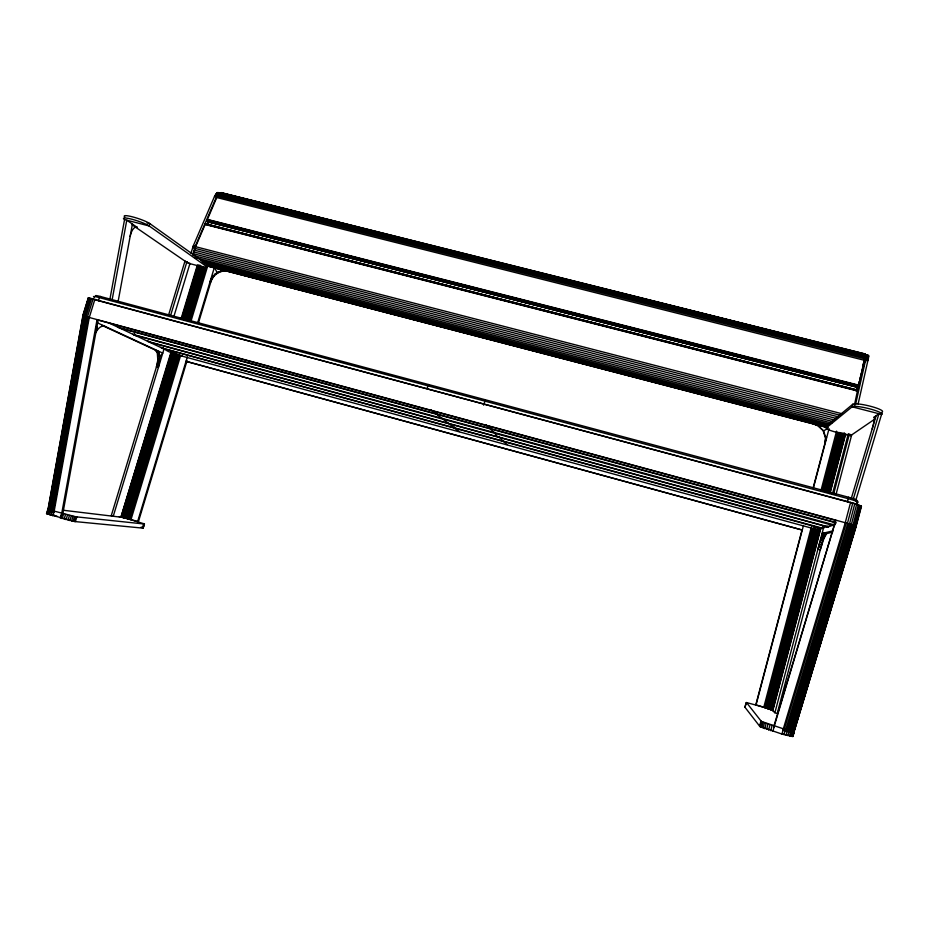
<?xml version="1.0" encoding="UTF-8"?>
<svg xmlns="http://www.w3.org/2000/svg" width="929" height="929" viewBox="0 0 929 929"><rect width="100%" height="100%" fill="white"/><g stroke="black" fill="none" stroke-linecap="round" stroke-linejoin="round"><path stroke-width="1.39" d="M82.948 316.545L89.277 317.486L845.262 522.725L855.946 526.302L792.843 735.594M149.674 341.512L149.906 342.348L161.89 348.015L822.792 528.287M858.117 403.987L868.441 358.129L868.429 355.47L865.933 355.238M208.99 225.445L207.202 219.952L216.771 197.529L220.37 192.767L223.877 193.708M855.481 404.8L865.933 358.687L866.351 355.401L865.422 354.623M163.249 347.945C167.452 352.346 175.43 353.914 181.422 355.935L809.368 527.521L817.729 529.379L821.956 528.357M827.031 428.943L823.489 430.917L818.159 425.552L813.177 423.787L817.868 425.807L823.582 430.859L825.788 437.919L825.01 443.028L825.486 438.151L823.28 431.114M856.375 390.668L858.861 385.512L865.445 354.413L220.405 192.767M163.04 348.526L821.654 528.415A1.463 1.405 22.4 0 0 823.431 527.44L822.885 527.196M856.015 526.673L861.462 506.305L854.843 503.576L88.22 297.954L89.23 298.778M157.825 360.115L157.28 352.776L155.224 350.012L158.731 352.079L159.858 356.631L157.884 356.086L159.916 356.562L158.418 367.431L156.444 366.885L157.825 360.115L159.8 360.661M854.448 405.067L857.606 390.087M499.326 437.106L503.088 441.066M832.918 530.854L822.06 533.478L821.48 537.984L823.826 538.623L824.116 536.335M746.498 702.545L761.315 721.38L783.333 728.8L794.237 731.03L792.925 736.453L781.951 734.061L759.945 726.583L744.942 707.236L746.498 702.545L765.229 707.608M833.58 524.513L834.114 525.233M206.168 223.889L205.135 224.481L195.613 246.696L193.72 253.803L834.323 420.001M436.816 413.335L436.781 414.38L442.436 418.654M454.56 427.27L454.513 428.211L459.39 431.567M47.356 512.971L82.82 316.174L88.58 297.884M47.565 512.727L83.029 316.162L84.028 316.266L89.265 317.474L53.952 512.413M54.857 474.371L55.368 471.537M56.657 464.43L57.168 461.585M57.679 458.752L58.957 451.645M59.468 448.812L59.979 445.966M65.1 417.562L65.611 414.717M66.888 407.61L67.399 404.777M68.688 397.67L69.199 394.825M69.71 391.992L70.221 389.146M71.498 382.051L72.009 379.206M72.52 376.361L73.043 373.528M77.13 350.802L77.641 347.957M78.93 340.85L79.441 338.017M79.952 335.172L80.463 332.327M81.74 325.231L82.251 322.386M48.436 510.451L83.459 316.185M48.958 510.706L84.028 316.266M49.504 510.927L84.609 316.371M50.305 511.217L85.456 316.545M51.223 511.542L86.42 316.754M52.059 511.821L87.291 316.975M53.174 512.169L88.452 317.265M61.244 516.094L97.069 319.599L98.149 320.099L62.615 514.782M109.808 299.846L124.544 219.627A14.016 1.986 18.3 0 1 131.651 219.174A14.016 1.986 18.3 0 1 149.139 225.956L206.168 266.298L206.795 264.231L149.848 223.622A14.016 2.009 18.3 0 0 132.975 216.98A14.016 2.009 18.3 0 0 124.811 216.968M112.014 300.439L126.774 220.196L137.225 227.396A9.627 4.192 -77 0 0 130.13 236.477M118.041 301.867L132.417 224.086M490.326 427.874L490.233 428.908L494.472 432.821M495.018 432.391C494.24 434.006 498.687 438.5 499.198 436.421M822.374 527.289L822.653 528.264M787.92 735.698L789.302 730.438M850.592 502.357L845.262 522.725L782.845 730.438M789.545 736.082L790.916 730.821M790.893 736.349L792.263 731.1M847.445 523.329L852.787 502.961M791.914 736.5L793.296 731.262M792.6 736.534L793.981 731.297M792.925 736.453L794.295 731.228M849.512 523.933L854.843 503.576M856.062 526.464L851.347 524.525L856.712 504.168M857.072 504.563L857.664 502.31A1.707 1.637 19.6 0 0 856.433 500.278A9.72 0.894 14.3 0 0 848.537 497.224L100.471 296.514A8.86 0.743 17.3 0 0 95.652 295.887M855.621 500.87L882.318 411.849A15.387 2.404 13.2 0 0 870.055 406.159A15.387 2.404 13.2 0 0 852.764 404.254L826.856 425.679L826.264 427.932A12.182 1.661 13.7 0 0 836.274 432.252L847.445 435.167M853.008 525.071L858.326 504.726M859.65 505.237L854.332 525.559L792.24 731.332M855.319 525.977L860.626 505.678M855.946 526.302L861.241 506.038M773.509 710.476L763.777 707.329L811.389 526.894M820.981 490.535L836.564 431.137M759.574 726.292L760.944 721.09M759.945 726.583L761.315 721.38M765.078 707.724L812.318 528.647M822.281 490.872L837.772 432.113M760.677 726.989L762.047 721.775M813.967 527.579L766.367 708.13L772.173 710.244L774.891 712.764L777.236 713.46L823.024 539.354M823.57 491.186L839.073 432.403M761.734 727.477L763.115 722.251M767.609 708.537L815.221 527.881M824.824 491.476L840.327 432.659M763.115 728.034L764.486 722.808M768.771 708.932L816.045 529.565M826.009 491.731L841.523 432.879M764.753 728.661L766.135 723.424M769.839 709.303L817.508 528.404M827.112 491.94L842.626 433.042M770.78 709.651L818.472 528.601M828.087 492.103L843.613 433.158M771.558 709.965L819.099 529.484M828.68 493.113L844.519 432.949M766.611 729.323L767.993 724.086M772.173 710.244L820.086 528.276M829.307 493.287L844.786 434.505M852.764 404.254L852.09 406.821L826.264 427.932M856.213 391.109L856.944 388.31M862.844 365.921L865.793 354.715M772.603 710.453L820.504 528.52M829.713 493.531L845.193 434.76M856.991 389.971L859.197 381.575M859.94 378.777L866.2 354.983M772.835 710.615L820.702 528.81M830.271 492.451L845.738 433.715M857.153 390.366L866.351 355.401L868.638 355.981L867.175 361.567M768.62 730.008L770.002 724.759M774.891 712.764L823.802 526.871M832.407 494.17L848.316 433.704M770.733 730.693L772.115 725.433M833.627 494.019L849.338 434.284L851.684 434.9L836.054 494.367M772.882 731.344L774.263 726.095M781.951 734.061L783.333 728.8M784.064 734.676L785.446 729.416M786.073 735.234L787.455 729.973M847.469 502.136L848.537 497.224M744.942 707.236L746.161 702.568M802.087 529.762L755.811 704.797L763.777 707.329M813.189 487.748L826.508 437.327M756.009 705.03L803.469 525.466M813.479 487.597L829.051 428.675M818.612 546.716L817.938 549.178L820.272 549.829L823.837 538.553L821.491 537.903L820.04 541.99L818.612 546.716L820.946 547.355M483.626 405.16L485.402 399.784M427.038 388.485L428.362 384.548L430.545 386.336M773.927 726.002L835.833 520.159L773.776 727.732M49.051 508.639L47.948 508.627L46.74 513.702L74.378 521.506L142.451 528.09L143.705 523.944L144.436 523.91L122.988 517.372M142.451 528.09L143.182 528.055L143.983 523.561M142.961 528.113L144.355 523.77M143.182 528.055L144.436 523.91M851.359 498.188L876.14 415.681M853.379 498.78L878.95 413.73L881.644 414.427A15.387 2.381 13.3 0 0 869.381 408.76A15.387 2.381 13.3 0 0 852.09 406.821L881.644 414.427M783.821 730.717L846.273 523.004L851.347 524.525M785.272 731.135L847.771 523.433M786.41 731.437L848.943 523.77M787.734 731.785L850.29 524.188M788.988 732.098L851.556 524.595M789.917 732.319L852.485 524.908M163.992 349.049L113.233 516.315L111.248 515.723L158.418 360.382M173.735 316.975L190.004 263.348M192.524 255.057L195.357 246.104L216.48 196.855L218.745 193.441L220.498 193M63.323 510.265L120.944 517.186L171.308 351.023M180.958 319.17L197.32 265.171M218.303 195.938L219.139 193.162L217.2 192.675L214.529 196.356L193.395 245.593L190.968 253.164M120.944 517.186L171.9 350.965M181.561 319.088L197.935 265.032M121.513 517.267L122.233 517.395L172.213 352.428M182.293 319.158L198.667 265.09M173.049 352.637L123.092 517.569L122.233 517.395M183.129 319.379L199.503 265.322M187.948 263.128L199.805 266.228L200.107 265.206M121.734 517.093L124.068 517.79L174.002 352.939M184.07 319.692L200.432 265.671M124.068 517.79L125.148 518.034L175.035 353.287M185.092 320.052L201.442 266.066M125.148 518.034L126.286 518.324L176.138 353.647M186.195 320.435L202.534 266.46M177.3 354.007L127.47 518.626L126.286 518.324M187.763 319.413L203.672 266.844M178.263 355.041L128.666 518.951L138.433 521.668L187.066 360.626M188.773 320.308L204.752 267.529M129.851 519.276L179.854 353.984M189.934 320.656L206.319 266.484M130.989 519.613L180.563 355.691M191.06 320.958L207.864 265.404M137.62 521.575L187.379 356.817M197.831 322.2L214.564 266.82M198.388 323.141L212.636 275.936M790.939 732.54L853.507 525.268M792.855 731.402L854.959 525.849M793.041 732.853L855.516 526.104M793.052 734.247L855.899 526.325M792.901 735.547L856.108 526.604M168.683 314.734L184.976 261.095L189.922 263.65M170.669 315.279L186.961 261.606M48.32 514.387L49.771 509.661L47.948 508.627M49.551 514.829L51.014 510.102L49.771 509.661M51.049 515.316L52.5 510.59L51.014 510.102M52.744 515.839L54.196 511.113L75.83 516.791L143.705 523.944M60.292 518.103L61.744 513.365M62.138 518.637L63.59 513.9M64.089 519.183L65.541 514.434M66.064 519.694L67.515 514.956M68.014 520.182L69.466 515.444M69.872 520.623L71.324 515.885M71.591 520.995L73.043 516.269M73.112 521.285L74.552 516.57M74.378 521.506L75.83 516.791M75.377 521.633L76.817 516.919M82.6 316.29L88.22 297.954M83.749 313.944L88.545 298.406M83.645 316.174L89.277 297.93M84.655 316.359L90.299 298.093M85.967 316.638L91.599 298.36M93.155 298.732L87.396 316.998M89.277 317.486L94.921 299.184M98.474 300.706L99.415 297.628A1.51 0.685 -75.5 0 1 100.471 296.514M46.74 513.702L48.331 508.581M47.367 514.004L48.819 509.289M822.107 527.358L822.119 528.404M833.359 524.246L832.93 525.315L827.762 526.766L148.257 341.57L135.123 335.311M827.449 526.197L822.293 528.253A1.463 1.417 22.4 0 0 824.058 527.266L823.512 527.184M46.45 513.47L47.611 513.331M226.362 271.071L221.276 270.862L217.072 272.511L217.746 272.987L217.119 272.603L215.226 273.916L212.114 277.318L210.128 281.487L210.825 281.952C212.95 274.659 221.009 269.375 228.534 271.442L227.872 270.966M490.071 427.619L489.653 428.35L486.122 424.983M821.48 537.984L823.884 533.223L826.647 533.594L823.826 538.623M454.269 427.038L453.967 427.665L448.893 423.705M436.479 413.068L436.015 413.777L431.091 409.944M134.624 333.999L133.811 334.73L119.911 328.111M507.153 444.608L503.46 441.426M94.944 333.987C96.883 330.48 99.995 324.964 104.78 326.253L102.585 325.661M182.049 355.389L181.422 355.935M159.858 356.631L162.761 353.125L96.988 322.642M858.547 505.724L858.013 505.097M148.721 341.361L147.92 341.384M847.898 435.283L849.338 434.284M878.95 413.73L873.759 417.33A10.556 1.417 -74.1 0 1 872.168 428.908M850.232 435.898L874.665 419.2M162.18 347.969L161.565 347.841M217.2 192.675L221.067 193.592M448.37 423.299L442.994 419.095M856.828 502.601L857.664 502.31A11.438 1.034 14.4 0 0 848.363 498.722L99.415 297.628A10.416 0.859 17.3 0 0 94.433 297.292M819.889 528.404L821.05 528.09M822.827 527.602L823.431 527.44M826.462 526.604L827.263 526.383M830.433 525.524L831.281 525.291M832.999 524.815L834.753 524.339A1.556 1.498 21.9 0 1 832.872 525.373L135.239 335.334M834.463 524.943L133.474 334.545M825.776 533.792L832.651 532.178M827.402 526.882L149.476 342.104M862.995 353.856L865.433 354.39M827.565 526.929L827.158 526.882A1.51 1.452 22.2 0 0 828.773 526.29M833.952 525.199L833.58 525.187A1.556 1.51 21.9 0 0 834.753 525.048M828.122 526.778L827.762 526.766A1.51 1.463 22.1 0 0 829.202 526.406M118.993 516.605L119.713 516.71M790.997 735.466L790.103 735.303M92.343 298.859L848.769 502.136M120.863 516.919L131.802 519.694M221.114 192.593L865.329 353.995M220.765 192.64L865.398 354.158M221.009 193.127L218.466 192.593M225.584 194.289L234.027 196.402M236.837 197.111L241.064 198.167M248.089 199.932L252.305 200.989M259.342 202.743L263.557 203.799M266.368 204.508L274.81 206.621M277.62 207.33L281.835 208.386M288.873 210.151L293.088 211.208M300.125 212.962L304.34 214.03M311.366 215.783L315.593 216.84M318.403 217.549L322.618 218.605M329.656 220.37L333.871 221.427M340.897 223.192L345.123 224.249M352.149 226.002L356.376 227.059M370.439 230.589L374.654 231.646M381.68 233.411L385.907 234.468M392.932 236.221L397.147 237.278M422.463 243.63L426.678 244.687M433.715 246.452L437.931 247.509M451.993 251.027L456.22 252.084M459.031 252.793L467.461 254.906M470.271 255.614L485.751 259.481M488.561 260.19L496.992 262.303M499.814 263.012L508.244 265.125M511.055 265.833L519.497 267.947M522.307 268.644L526.522 269.712M529.344 270.409L537.775 272.522M540.585 273.231L549.027 275.344M551.838 276.052L560.28 278.166M563.09 278.874L567.305 279.931M574.343 281.684L578.558 282.741M581.368 283.45L589.81 285.563M592.621 286.271L601.063 288.385M603.873 289.093L608.089 290.15M615.126 291.903L619.341 292.96M626.367 294.725L630.594 295.782M633.404 296.49L641.834 298.604M644.656 299.312L648.872 300.369M655.897 302.134L660.124 303.191M667.15 304.944L671.365 306.001M678.402 307.766L682.618 308.823M685.428 309.531L689.655 310.588M696.68 312.353L700.907 313.41M707.933 315.163L712.148 316.22M719.185 317.985L723.401 319.042M726.211 319.75L730.438 320.807M737.463 322.572L741.679 323.629M748.716 325.394L752.931 326.451M759.968 328.204L764.184 329.261M778.247 332.791L782.462 333.848M789.499 335.613L793.714 336.67M800.74 338.423L804.967 339.48M830.282 345.832L834.497 346.889M841.523 348.642L845.75 349.71M864.957 354.576L868.383 355.435M217.711 192.5L219.65 192.988M219.929 193.035L865.456 354.843M866.234 355.041L868.522 355.621M217.421 192.593L219.36 193.069M866.316 355.238L868.603 355.807M216.805 192.953L218.745 193.441M219.407 193.418L865.433 355.377M866.351 355.807L868.638 356.388M216.202 193.534L218.152 194.022M218.721 194.161L865.34 356.341M866.281 356.585L868.58 357.166M215.621 194.312L217.572 194.8M866.142 357.549L868.441 358.129M218.036 195.102L865.154 357.502M215.052 195.264L217.003 195.752M865.933 358.687L868.232 359.256M217.386 196.228L864.911 358.849M214.529 196.356L216.48 196.855M865.665 359.953L867.965 360.533M216.771 197.529L864.585 360.336M207.388 219.407L858.93 385.221M207.295 219.674L858.861 385.512M207.202 219.952L858.779 385.825M207.144 220.243L858.686 386.139M207.097 220.545L858.593 386.441M207.062 220.823L858.501 386.731M207.062 221.09L858.408 386.998M207.086 221.334L858.315 387.23M207.121 221.543L858.222 387.428M207.19 221.717L858.152 387.567M205.623 223.75L857.781 390.134M205.495 223.877L857.769 390.296M205.367 224.04L857.746 390.505M205.251 224.249L857.699 390.749M205.135 224.481L857.641 391.016M147.119 222.925L149.848 223.622L149.139 225.956L124.544 219.627M135.042 226.827L137.225 227.396M193.395 245.593L195.357 246.104M195.613 246.696L842.057 413.765M193 246.591L194.974 247.091M192.651 247.637L194.625 248.136M194.974 248.368L840.222 415.286M194.428 250.145L838.306 416.866M194.01 251.98L836.344 418.468M193.569 255.568L832.326 421.441M194.962 257.588L831.757 423.078M200.722 260.526L829.76 424.135M202.394 262.164L827.855 424.936M204.217 263.557L827.379 425.796M207.515 265.334L211.731 266.426M221.555 268.992L225.759 270.084M246.812 275.565L251.027 276.668M267.866 281.046L272.081 282.149M293.123 287.63L297.338 288.722M307.162 291.288L311.378 292.38M353.473 303.353L357.688 304.445M378.73 309.926L382.945 311.029M399.784 315.407L403.999 316.51M425.052 321.991L429.256 323.095M439.08 325.649L443.296 326.741M485.391 337.715L489.606 338.806M510.66 344.287L514.863 345.391M556.97 356.353L561.174 357.456M570.998 360.011L575.214 361.102M642.578 378.649L646.781 379.752M688.888 390.714L693.104 391.817M774.496 413.022L778.711 414.113M820.806 425.076L825.022 426.179M207.399 265.543L214.413 267.366L217.119 272.603M217.223 268.098L239.682 273.95M242.481 274.682L253.71 277.608M256.52 278.34L274.763 283.09M281.789 284.924L285.993 286.016M288.803 286.747L300.032 289.674M302.842 290.405L325.301 296.258M328.1 296.99L339.329 299.916M342.139 300.648L346.354 301.739M349.153 302.471L371.612 308.323M374.422 309.055L385.651 311.981M388.461 312.713L406.705 317.463M413.719 319.286L417.934 320.389M420.744 321.12L431.973 324.047M434.772 324.778L457.231 330.631M460.041 331.363L471.27 334.277M474.08 335.009L478.284 336.112M481.094 336.844L503.553 342.696M506.363 343.428L517.592 346.354M520.391 347.074L538.646 351.836M545.66 353.659L549.875 354.762M552.674 355.493L563.903 358.42M566.713 359.151L589.172 364.992M591.982 365.724L596.186 366.827M598.996 367.559L603.211 368.65M606.01 369.382L610.225 370.485M613.035 371.217L635.494 377.058M638.293 377.789L649.522 380.716M652.332 381.447L670.575 386.209M677.601 388.032L681.805 389.135M684.615 389.866L695.844 392.781M698.654 393.513L721.101 399.365M723.912 400.097L728.127 401.2M730.937 401.932L735.141 403.023M737.951 403.755L742.155 404.858M744.965 405.578L756.194 408.505M759.005 409.236L767.424 411.431M770.234 412.162L781.463 415.089M784.273 415.82L802.517 420.57M809.531 422.405L813.746 423.496M816.545 424.228L824.975 426.423M207.272 265.717L825.103 426.562M206.575 265.74L827.913 427.642M206.656 265.857L827.855 427.723M97.324 319.878L835.043 520.17M835.659 522.377L118.517 327.496L109.088 323.037M836.228 522.946L120.027 328.134M156.049 350.605L158.046 351.15M823.884 533.223L826.241 533.873M156.746 351.534L158.731 352.079M823.384 533.896L825.742 534.535M157.28 352.776L159.277 353.322M822.815 534.93L825.161 535.568M157.663 354.309L159.649 354.843M822.177 536.3L824.522 536.95M157.965 357.99L159.939 358.536M820.771 539.842L823.117 540.481M820.04 541.99L822.386 542.629M157.524 362.345L159.498 362.891M819.32 544.301L821.654 544.94M157.059 364.609L159.033 365.155M850.174 502.508L851.881 502.984M784.111 733.805L782.787 733.434M57.215 516.385L52.814 515.061M763.568 707.108L771.999 709.872M53.894 515.165L54.567 515.374M52.5 510.59L54.196 511.113M853.484 503.46L854.947 503.924M141.173 527.068L142.741 527.695M856.213 504.366L857.246 504.761M48.842 513.702L47.925 513.307M221.555 193.325L222.252 193.627M101.946 325.359L157.454 351.046M118.169 327.298L118.517 327.496A1.428 0.615 -74.9 0 0 119.365 326.741M132.15 224.841L186.95 262.454M210.964 279.327L211.649 279.803M212.114 277.318L212.799 277.794M213.542 275.495L214.227 275.971M215.226 273.916L215.911 274.392M149.581 342.127L149.906 342.348A1.335 1.266 -58.9 0 1 149.046 341.419M163.156 348.549L163.458 348.77A1.301 1.231 -59 0 1 162.621 347.864M219.116 271.523L219.79 272.011M221.276 270.862L221.938 271.349M223.483 270.548L224.156 271.036M161.727 347.899L161.89 348.015A1.312 1.231 -59 0 1 161.042 347.109M148.083 341.442L148.257 341.57A1.347 1.266 -58.9 0 1 147.386 340.641M133.648 334.614L133.811 334.73A1.382 1.301 -58.8 0 1 133.044 334.103M118.343 327.368L118.517 327.496A1.428 1.335 -58.8 0 1 117.6 326.509M96.5 326.067L97.313 330.085M135.32 335.009L135.576 335.566A1.382 1.301 -58.9 0 1 134.717 333.917M819.645 528.891A1.428 1.382 22.5 0 1 818.147 529.367M172.248 352.927A1.277 1.208 -59.1 0 1 171.389 351.87M120.108 327.472A1.417 0.615 -74.9 0 0 120.387 328.378A1.417 1.335 -58.8 0 1 119.469 327.391M827.425 426.62A12.182 1.684 13.7 0 1 826.856 425.679M206.795 264.231A11.136 1.452 17.7 0 1 206.807 265.253M206.168 266.298A11.136 1.428 17.6 0 1 199.805 266.228M802.261 530.041L186.021 361.323L802.261 530.041"/></g></svg>
